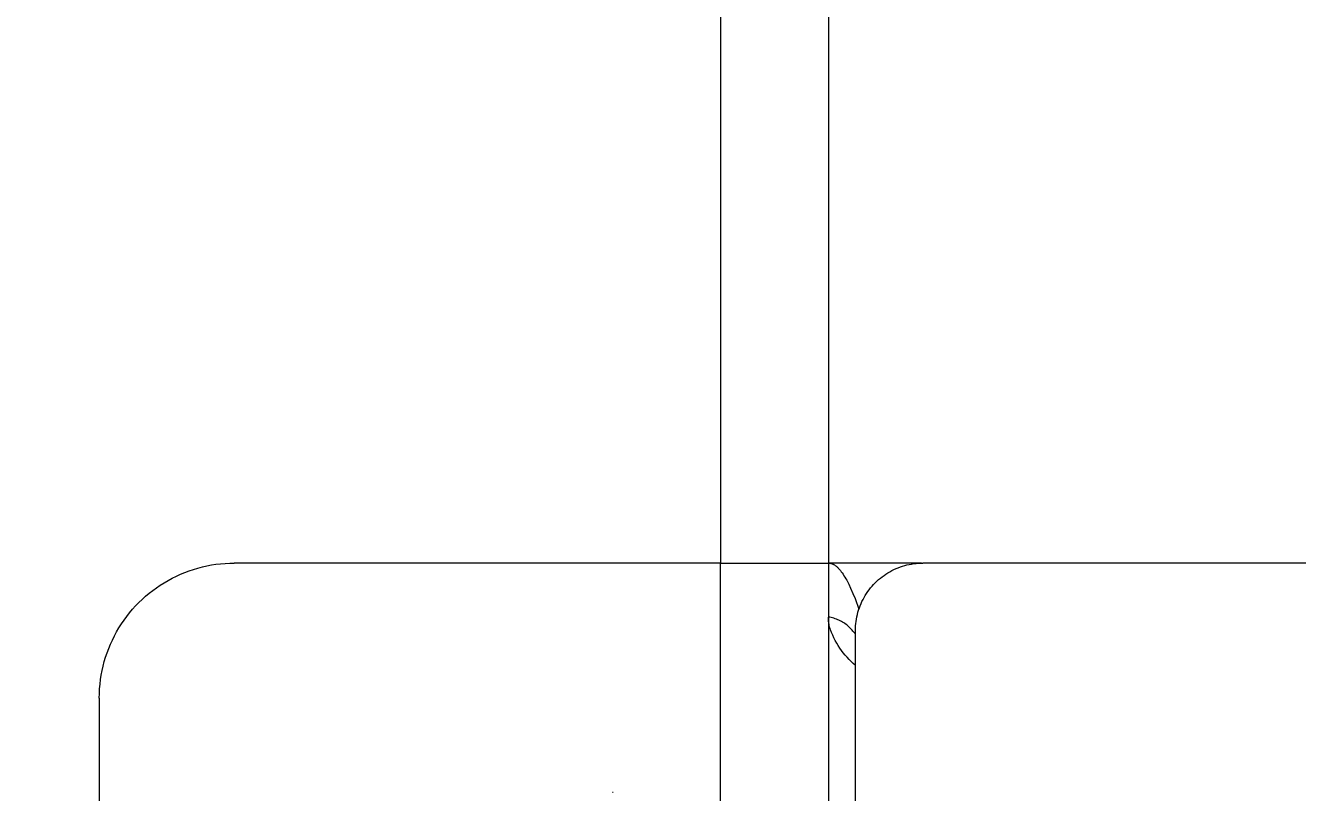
# Model space of a CAD drawing. Header units: millimetres. Extents: x -402 to 3954, y -41 to 3282.
# Drawn here: x -148.8 to -54.6, y 1685.9 to 1742.7 of the extents above; entities that cross this region are included whole.
import ezdxf

# ---------------------------------------------------------------- set-up
doc = ezdxf.new("R2010")
doc.units = ezdxf.units.MM
doc.layers.add('ZANO_R', color=7, linetype='Continuous', lineweight=0)
doc.layers.add('ZANO_W', color=1, linetype='Continuous', lineweight=0)
doc.styles.add('Arial', font='arial.ttf')
doc.styles.get("Standard").update_dxf_attribs({"font": 'ARIALUNI.TTF'})
doc.dimstyles.new('pl i ang', dxfattribs={"dimtxt": 50, "dimasz": 50, "dimexe": 1.25, "dimexo": 0.625, "dimgap": 10, "dimtad": 1, "dimtoh": 1, "dimtxsty": 'Standard', "dimcen": 2.5, "dimclrd": 1, "dimclre": 1, "dimclrt": 1, "dimadec": 0, "dimazin": 0, "dimtfac": 1, "dimtmove": 0, "dimatfit": 3, "dimfxl": 1, "dimarcsym": 1})

# ---------------------------------------------------------------- blocks, each defined once
blk = doc.blocks.new('*D414')
at = {"layer": 'ZANO_W', "color": 1, "lineweight": -2}
for p, q in [((-99.368, 1886.113), (-300.683, 1886.113)), ((-290.683, 1846.113), (-290.683, 1292.92)), ((-143.88, 1252.92), (-300.683, 1252.92))]:
    blk.add_line(p, q, dxfattribs=at)
at = {"layer": 'ZANO_W', "color": 1}
for points in [[(-284.016, 1846.113), (-297.349, 1846.113), (-290.683, 1886.113)], [(-297.349, 1292.92), (-284.016, 1292.92), (-290.683, 1252.92)]]:
    blk.add_solid(points, dxfattribs=at)
at = {"layer": 'ZANO_W', "color": 1, "insert": (-321.119, 1569.517), "char_height": 40, "attachment_point": 5, "rotation": 90, "style": 'Arial'}
blk.add_mtext('633', dxfattribs=at)

msp = doc.modelspace()

# ---------------------------------------------------------------- linework, layer by layer
at = {"layer": 'ZANO_R'}
for p, q in [((-97.368, 1846.079), (-97.368, 1702.905)), ((-89.368, 1846.079), (-89.368, 1702.905)), ((-136.717, 1702.328), (-136.394, 1702.437)), ((-136.394, 1702.437), (-136.066, 1702.534)), ((-136.066, 1702.534), (-135.736, 1702.621)), ((-135.736, 1702.621), (-135.403, 1702.696)), ((-135.403, 1702.696), (-135.068, 1702.76)), ((-135.068, 1702.76), (-134.73, 1702.812)), ((-134.73, 1702.812), (-134.391, 1702.853)), ((-134.391, 1702.853), (-134.051, 1702.882)), ((-134.051, 1702.882), (-133.71, 1702.899)), ((-133.71, 1702.899), (-133.368, 1702.905)), ((-97.368, 1702.905), (-133.368, 1702.905)), ((-97.368, 1262.905), (-97.368, 1702.905)), ((-97.368, 1702.905), (-89.368, 1702.905)), ((-82.479, 1702.905), (-89.368, 1702.905)), ((-89.368, 1702.905), (-89.351, 1702.905)), ((-89.368, 1702.905), (-89.368, 1262.905)), ((-89.351, 1702.905), (-89.334, 1702.904)), ((-89.334, 1702.904), (-89.317, 1702.903)), ((-89.317, 1702.903), (-89.299, 1702.902)), ((-89.299, 1702.902), (-89.282, 1702.9)), ((-89.282, 1702.9), (-89.265, 1702.897)), ((-89.265, 1702.897), (-89.248, 1702.895)), ((-89.248, 1702.895), (-89.231, 1702.892)), ((-89.231, 1702.892), (-89.214, 1702.888)), ((-89.214, 1702.888), (-89.197, 1702.884)), ((-89.197, 1702.884), (-89.181, 1702.88)), ((-89.181, 1702.88), (-89.164, 1702.875)), ((-89.164, 1702.875), (-89.147, 1702.87)), ((-89.147, 1702.87), (-89.131, 1702.864)), ((-89.131, 1702.864), (-89.115, 1702.859)), ((-89.115, 1702.859), (-89.098, 1702.852)), ((-89.098, 1702.852), (-89.08, 1702.845)), ((-89.08, 1702.845), (-89.062, 1702.837)), ((-89.062, 1702.837), (-89.044, 1702.829)), ((-89.044, 1702.829), (-89.027, 1702.821)), ((-89.027, 1702.821), (-89.009, 1702.812)), ((-89.009, 1702.812), (-88.992, 1702.803)), ((-88.992, 1702.803), (-88.975, 1702.793)), ((-88.975, 1702.793), (-88.958, 1702.784)), ((-88.958, 1702.784), (-88.924, 1702.763)), ((-88.924, 1702.763), (-88.892, 1702.741)), ((-88.892, 1702.741), (-88.86, 1702.719)), ((-88.86, 1702.719), (-88.828, 1702.695)), ((-88.828, 1702.695), (-88.792, 1702.666)), ((-88.792, 1702.666), (-88.756, 1702.636)), ((-88.756, 1702.636), (-88.721, 1702.604)), ((-88.721, 1702.604), (-88.687, 1702.572)), ((-88.687, 1702.572), (-88.654, 1702.539)), ((-88.654, 1702.539), (-88.621, 1702.505)), ((-88.621, 1702.505), (-88.59, 1702.471)), ((-88.59, 1702.471), (-88.559, 1702.436)), ((-88.559, 1702.436), (-88.522, 1702.393)), ((-84.669, 1702.345), (-84.516, 1702.421)), ((-84.516, 1702.421), (-84.36, 1702.491)), ((-84.36, 1702.491), (-84.203, 1702.557)), ((-84.203, 1702.557), (-84.043, 1702.617)), ((-84.043, 1702.617), (-83.881, 1702.671)), ((-83.881, 1702.671), (-83.717, 1702.72)), ((-83.717, 1702.72), (-83.552, 1702.763)), ((-83.552, 1702.763), (-83.386, 1702.801)), ((-83.386, 1702.801), (-83.218, 1702.833)), ((-83.218, 1702.833), (-83.049, 1702.859)), ((-83.049, 1702.859), (-82.88, 1702.879)), ((-82.88, 1702.879), (-82.71, 1702.894)), ((-82.71, 1702.894), (-82.539, 1702.902)), ((-82.539, 1702.902), (-82.368, 1702.905)), ((-8.368, 1702.905), (-82.368, 1702.905)), ((-138.564, 1701.449), (-138.27, 1701.622)), ((-138.27, 1701.622), (-137.969, 1701.784)), ((-137.969, 1701.784), (-137.663, 1701.936)), ((-137.663, 1701.936), (-137.352, 1702.077)), ((-137.352, 1702.077), (-137.037, 1702.208)), ((-137.037, 1702.208), (-136.717, 1702.328)), ((-88.522, 1702.393), (-88.487, 1702.349)), ((-88.487, 1702.349), (-88.418, 1702.261)), ((-88.418, 1702.261), (-88.352, 1702.17)), ((-88.352, 1702.17), (-88.289, 1702.077)), ((-88.289, 1702.077), (-88.217, 1701.966)), ((-88.217, 1701.966), (-88.148, 1701.854)), ((-88.148, 1701.854), (-88.082, 1701.74)), ((-88.082, 1701.74), (-88.018, 1701.624)), ((-88.018, 1701.624), (-87.942, 1701.479)), ((-87.942, 1701.479), (-87.867, 1701.333)), ((-85.904, 1701.441), (-85.781, 1701.559)), ((-85.781, 1701.559), (-85.655, 1701.674)), ((-85.655, 1701.674), (-85.524, 1701.784)), ((-85.524, 1701.784), (-85.39, 1701.889)), ((-85.39, 1701.889), (-85.252, 1701.99)), ((-85.252, 1701.99), (-85.111, 1702.086)), ((-85.111, 1702.086), (-84.966, 1702.177)), ((-84.966, 1702.177), (-84.819, 1702.264)), ((-84.819, 1702.264), (-84.669, 1702.345)), ((-139.941, 1700.442), (-139.679, 1700.662)), ((-139.679, 1700.662), (-139.411, 1700.873)), ((-139.411, 1700.873), (-139.135, 1701.075)), ((-139.135, 1701.075), (-138.853, 1701.267)), ((-138.853, 1701.267), (-138.564, 1701.449)), ((-87.867, 1701.333), (-87.726, 1701.036)), ((-87.726, 1701.036), (-87.559, 1700.657)), ((-87.559, 1700.657), (-87.401, 1700.273)), ((-86.641, 1700.503), (-86.549, 1700.647)), ((-86.549, 1700.647), (-86.453, 1700.789)), ((-86.453, 1700.789), (-86.353, 1700.926)), ((-86.353, 1700.926), (-86.247, 1701.061)), ((-86.247, 1701.061), (-86.137, 1701.191)), ((-86.137, 1701.191), (-86.023, 1701.318)), ((-86.023, 1701.318), (-85.904, 1701.441)), ((-140.906, 1699.477), (-140.677, 1699.731)), ((-140.677, 1699.731), (-140.44, 1699.976)), ((-140.44, 1699.976), (-140.194, 1700.214)), ((-140.194, 1700.214), (-139.941, 1700.442)), ((-87.401, 1700.273), (-87.108, 1699.498)), ((-87.134, 1699.418), (-87.08, 1699.58)), ((-87.08, 1699.58), (-87.02, 1699.739)), ((-87.02, 1699.739), (-86.955, 1699.897)), ((-86.955, 1699.897), (-86.884, 1700.053)), ((-86.884, 1700.053), (-86.808, 1700.206)), ((-86.808, 1700.206), (-86.727, 1700.356)), ((-86.727, 1700.356), (-86.641, 1700.503)), ((-141.73, 1698.39), (-141.538, 1698.672)), ((-141.538, 1698.672), (-141.337, 1698.948)), ((-141.337, 1698.948), (-141.126, 1699.216)), ((-141.126, 1699.216), (-140.906, 1699.477)), ((-89.268, 1698.888), (-89.368, 1698.905)), ((-89.367, 1698.798), (-89.368, 1698.905)), ((-89.361, 1698.691), (-89.367, 1698.798)), ((-89.352, 1698.584), (-89.361, 1698.691)), ((-89.168, 1698.867), (-89.268, 1698.888)), ((-89.069, 1698.842), (-89.168, 1698.867)), ((-88.971, 1698.814), (-89.069, 1698.842)), ((-88.874, 1698.783), (-88.971, 1698.814)), ((-88.778, 1698.748), (-88.874, 1698.783)), ((-88.683, 1698.71), (-88.778, 1698.748)), ((-88.59, 1698.669), (-88.683, 1698.71)), ((-88.498, 1698.625), (-88.59, 1698.669)), ((-87.322, 1698.586), (-87.296, 1698.755)), ((-87.296, 1698.755), (-87.264, 1698.922)), ((-87.264, 1698.922), (-87.226, 1699.089)), ((-87.226, 1699.089), (-87.183, 1699.254)), ((-87.183, 1699.254), (-87.134, 1699.418)), ((-142.247, 1697.506), (-142.085, 1697.806)), ((-142.085, 1697.806), (-141.913, 1698.101)), ((-141.913, 1698.101), (-141.73, 1698.39)), ((-89.339, 1698.478), (-89.352, 1698.584)), ((-89.323, 1698.372), (-89.339, 1698.478)), ((-89.303, 1698.267), (-89.323, 1698.372)), ((-89.28, 1698.162), (-89.303, 1698.267)), ((-89.253, 1698.058), (-89.28, 1698.162)), ((-89.223, 1697.955), (-89.253, 1698.058)), ((-89.142, 1697.753), (-89.223, 1697.955)), ((-89.055, 1697.554), (-89.142, 1697.753)), ((-88.408, 1698.577), (-88.498, 1698.625)), ((-88.32, 1698.527), (-88.408, 1698.577)), ((-88.233, 1698.473), (-88.32, 1698.527)), ((-88.148, 1698.416), (-88.233, 1698.473)), ((-88.065, 1698.357), (-88.148, 1698.416)), ((-87.985, 1698.295), (-88.065, 1698.357)), ((-87.906, 1698.229), (-87.985, 1698.295)), ((-87.83, 1698.162), (-87.906, 1698.229)), ((-87.756, 1698.091), (-87.83, 1698.162)), ((-87.685, 1698.018), (-87.756, 1698.091)), ((-87.616, 1697.943), (-87.685, 1698.018)), ((-87.55, 1697.865), (-87.616, 1697.943)), ((-87.487, 1697.785), (-87.55, 1697.865)), ((-87.426, 1697.703), (-87.487, 1697.785)), ((-87.368, 1697.619), (-87.426, 1697.703)), ((-87.368, 1697.905), (-87.366, 1698.076)), ((-87.368, 1257.905), (-87.368, 1697.905)), ((-87.366, 1698.076), (-87.357, 1698.246)), ((-87.357, 1698.246), (-87.342, 1698.417)), ((-87.342, 1698.417), (-87.322, 1698.586)), ((-142.671, 1696.574), (-142.541, 1696.889)), ((-142.541, 1696.889), (-142.399, 1697.2)), ((-142.399, 1697.2), (-142.247, 1697.506)), ((-88.962, 1697.358), (-89.055, 1697.554)), ((-88.862, 1697.165), (-88.962, 1697.358)), ((-88.755, 1696.975), (-88.862, 1697.165)), ((-88.642, 1696.789), (-88.755, 1696.975)), ((-88.524, 1696.607), (-88.642, 1696.789)), ((-142.998, 1695.603), (-142.9, 1695.93)), ((-142.9, 1695.93), (-142.791, 1696.254)), ((-142.791, 1696.254), (-142.671, 1696.574)), ((-88.399, 1696.429), (-88.524, 1696.607)), ((-88.268, 1696.255), (-88.399, 1696.429)), ((-88.131, 1696.086), (-88.268, 1696.255)), ((-87.989, 1695.922), (-88.131, 1696.086)), ((-87.842, 1695.762), (-87.989, 1695.922)), ((-143.223, 1694.604), (-143.159, 1694.94)), ((-143.159, 1694.94), (-143.084, 1695.273)), ((-143.084, 1695.273), (-142.998, 1695.603)), ((-87.689, 1695.607), (-87.842, 1695.762)), ((-87.531, 1695.457), (-87.689, 1695.607)), ((-87.368, 1695.313), (-87.531, 1695.457)), ((-143.345, 1693.588), (-143.316, 1693.928)), ((-143.316, 1693.928), (-143.275, 1694.267)), ((-143.275, 1694.267), (-143.223, 1694.604)), ((-143.368, 1692.905), (-143.363, 1693.247)), ((-143.363, 1693.247), (-143.345, 1693.588)), ((-143.368, 1692.905), (-143.368, 1262.905)), ((-105.342, 1685.905), (-105.356, 1685.905)), ((-105.313, 1685.905), (-105.34, 1685.905)), ((-97.403, 1685.905), (-97.404, 1685.905)), ((-97.381, 1685.905), (-97.387, 1685.905))]:
    msp.add_line(p, q, dxfattribs=at)

# ---------------------------------------------------------------- dimensions: what is measured, and where the dimension line sits
at = {"layer": 'ZANO_W'}
dim = msp.add_linear_dim(base=(-290.683, 1252.92), p1=(-89.368, 1886.113), p2=(-133.88, 1252.92), angle=90, dimstyle='pl i ang', override={"dimtxt": 40, "dimasz": 40, "dimexe": 10, "dimexo": 10, "dimtoh": 0, "dimdec": 0, "dimtxsty": 'Arial', "dimtdec": 0, "dimtmove": 1}, dxfattribs=at)
dim.commit()
dim.dimension.update_dxf_attribs({"geometry": '*D414', "text_midpoint": (-321.119, 1569.517)})

doc.saveas('drawing.dxf')
